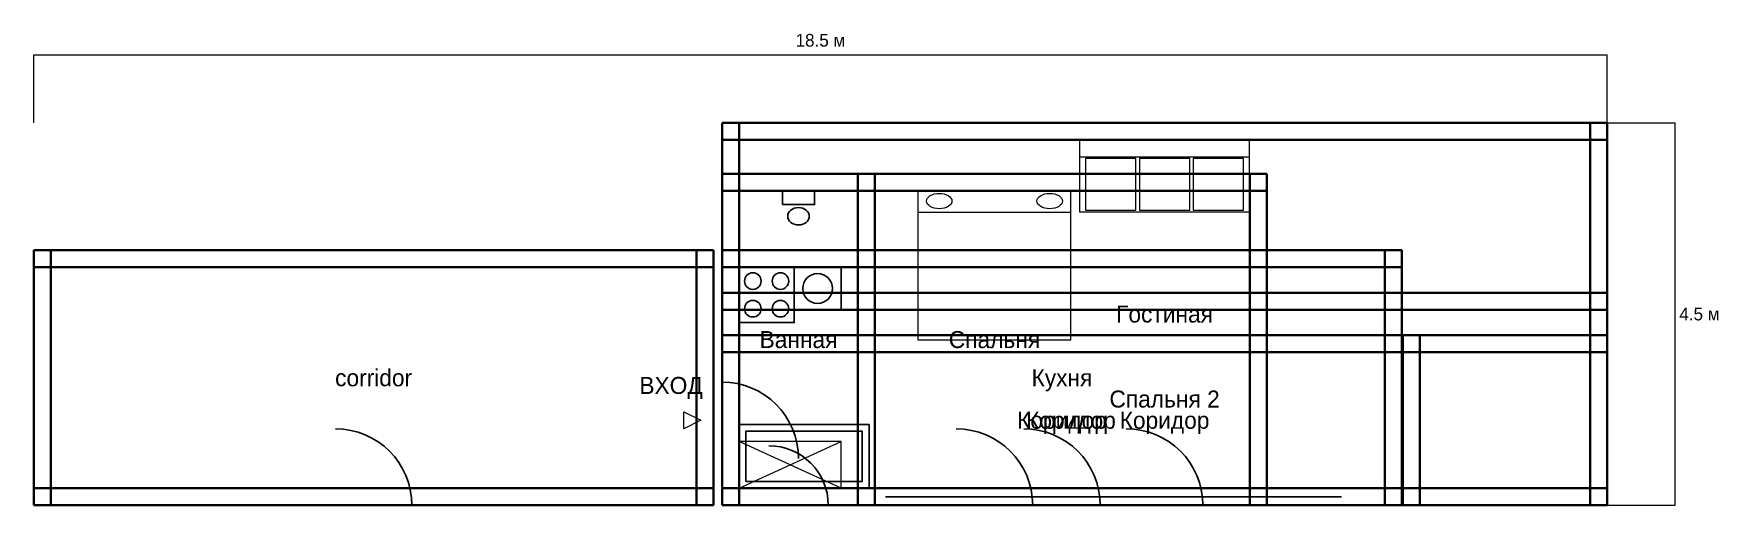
# Model space of a CAD drawing. Header units: metres. Extents: x 509 to 2492, y 120 to 675.
import ezdxf
from ezdxf.enums import TextEntityAlignment as Align

# ---------------------------------------------------------------- set-up
doc = ezdxf.new("R2010")
doc.units = ezdxf.units.M
for name, color, linetype, lineweight in [('Двери', 7, 'Continuous', 25), ('Мебель', 7, 'Continuous', 18), ('Окна', 7, 'Continuous', 25), ('Размеры', 1, 'Continuous', 13), ('Стены', 7, 'Continuous', 35), ('Текст', 7, 'Continuous', 13)]:
    doc.layers.add(name, color=color, linetype=linetype, lineweight=lineweight)

msp = doc.modelspace()

# ---------------------------------------------------------------- linework, layer by layer
at = {"layer": 'Двери'}
for p, q in [((1319.2, 175), (1319.2, 265)), ((864.2, 120), (954.2, 120)), ((1374.2, 120), (1444.2, 120)), ((1594.8, 120), (1684.8, 120)), ((1674.2, 120), (1764.2, 120)), ((1794.95, 120), (1884.95, 120)), ((1794.95, 120), (1884.95, 120))]:
    msp.add_line(p, q, dxfattribs=at)
for centre, radius in [((1319.2, 175), 90), ((864.2, 120), 90), ((1594.8, 120), 90), ((1674.2, 120), 90), ((1794.95, 120), 90), ((1794.95, 120), 90), ((1374.2, 120), 70)]:
    msp.add_arc(centre, radius, 0, 90, dxfattribs=at)
at = {"layer": 'Мебель'}
for p, q in [((1739.95, 530), (1939.95, 530)), ((1549.8, 464.9), (1729.8, 464.9)), ((1339.2, 140), (1459.2, 195)), ((1459.2, 140), (1339.2, 195))]:
    msp.add_line(p, q, dxfattribs=at)
for points in [[(1739.95, 465), (1939.95, 465), (1939.95, 550), (1739.95, 550), (1739.95, 465)], [(1746.95, 467), (1806.283, 467), (1806.283, 528), (1746.95, 528), (1746.95, 467)], [(1810.283, 467), (1869.617, 467), (1869.617, 528), (1810.283, 528), (1810.283, 467)], [(1873.617, 467), (1932.95, 467), (1932.95, 528), (1873.617, 528), (1873.617, 467)], [(1549.8, 314.445), (1729.8, 314.445), (1729.8, 489.9), (1549.8, 489.9), (1549.8, 314.445)], [(1339.2, 140), (1459.2, 140), (1459.2, 195), (1339.2, 195), (1339.2, 140)]]:
    msp.add_lwpolyline(points, dxfattribs=at)
for centre in [(1574.8, 477.9), (1704.8, 477.9)]:
    msp.add_ellipse(centre, major_axis=(15, 0), ratio=0.6, dxfattribs=at)
at = {"layer": 'Окна'}
for p, q in [((1511.56, 140), (1768.04, 140)), ((1559.2, 140), (1879.2, 140)), ((1631.65, 140), (2048.25, 140)), ((1631.65, 140), (2048.25, 140)), ((1511.56, 130), (1768.04, 130)), ((1511.56, 120), (1768.04, 120)), ((1559.2, 130), (1879.2, 130)), ((1559.2, 120), (1879.2, 120)), ((1631.65, 130), (2048.25, 130)), ((1631.65, 130), (2048.25, 130)), ((1631.65, 120), (2048.25, 120)), ((1631.65, 120), (2048.25, 120))]:
    msp.add_line(p, q, dxfattribs=at)
at = {"layer": 'Размеры', "color": 1}
for p, q in [((509.2, 650), (2360.7, 650)), ((509.2, 570), (509.2, 650)), ((2360.7, 570), (2360.7, 650)), ((2360.7, 570), (2440.7, 570)), ((2440.7, 120), (2440.7, 570)), ((2360.7, 120), (2440.7, 120))]:
    msp.add_line(p, q, dxfattribs=at)
at = {"layer": 'Сантехника'}
for points in [[(1390.2, 473.8), (1428.2, 473.8), (1428.2, 489.9), (1390.2, 489.9), (1390.2, 473.8)], [(1339.2, 335), (1404.2, 335), (1404.2, 400), (1339.2, 400), (1339.2, 335)], [(1404.2, 350), (1459.2, 350), (1459.2, 400), (1404.2, 400), (1404.2, 350)], [(1339.2, 140), (1492.2, 140), (1492.2, 215), (1339.2, 215), (1339.2, 140)], [(1347.2, 148), (1484.2, 148), (1484.2, 207), (1347.2, 207), (1347.2, 148)]]:
    msp.add_lwpolyline(points, dxfattribs=at)
for centre, radius in [((1355.45, 383.75), 9.75), ((1387.95, 383.75), 9.75), ((1431.7, 375), 17.5), ((1355.45, 351.25), 9.75), ((1387.95, 351.25), 9.75)]:
    msp.add_circle(centre, radius, dxfattribs=at)
msp.add_ellipse((1409.2, 460), major_axis=(12.667, 0), ratio=0.8, dxfattribs=at)
at = {"layer": 'Стены'}
for p, q in [((2360.7, 570), (1319.2, 570)), ((1319.2, 570), (1319.2, 120)), ((1339.2, 570), (1339.2, 120)), ((2340.7, 120), (2340.7, 570)), ((2360.7, 120), (2360.7, 570)), ((2360.7, 550), (1319.2, 550)), ((1499.2, 509.9), (1319.2, 509.9)), ((1319.2, 509.9), (1319.2, 120)), ((1960.4, 509.9), (1319.2, 509.9)), ((1319.2, 509.9), (1319.2, 120)), ((1339.2, 509.9), (1339.2, 120)), ((1339.2, 509.9), (1339.2, 120)), ((1479.2, 120), (1479.2, 509.9)), ((1499.2, 120), (1499.2, 509.9)), ((1940.4, 120), (1940.4, 509.9)), ((1960.4, 120), (1960.4, 509.9)), ((1499.2, 489.9), (1319.2, 489.9)), ((1960.4, 489.9), (1319.2, 489.9)), ((1309.2, 420), (509.2, 420)), ((509.2, 420), (509.2, 120)), ((529.2, 420), (529.2, 120)), ((1289.2, 120), (1289.2, 420)), ((1309.2, 120), (1309.2, 420)), ((2119.2, 420), (1319.2, 420)), ((1319.2, 420), (1319.2, 120)), ((1339.2, 420), (1339.2, 120)), ((2099.2, 120), (2099.2, 420)), ((2119.2, 120), (2119.2, 420)), ((1309.2, 400), (509.2, 400)), ((2119.2, 400), (1319.2, 400)), ((2360.7, 370), (1319.2, 370)), ((1319.2, 370), (1319.2, 120)), ((1339.2, 370), (1339.2, 120)), ((2340.7, 120), (2340.7, 370)), ((2360.7, 120), (2360.7, 370)), ((2360.7, 350), (1319.2, 350)), ((2360.7, 320), (1319.2, 320)), ((1319.2, 320), (1319.2, 120)), ((2119.2, 320), (1319.2, 320)), ((1319.2, 320), (1319.2, 120)), ((2140.4, 320), (1319.2, 320)), ((1319.2, 320), (1319.2, 120)), ((2119.2, 320), (1319.2, 320)), ((1319.2, 320), (1319.2, 120)), ((1339.2, 320), (1339.2, 120)), ((1339.2, 320), (1339.2, 120)), ((1339.2, 320), (1339.2, 120)), ((1339.2, 320), (1339.2, 120)), ((2099.2, 120), (2099.2, 320)), ((2099.2, 120), (2099.2, 320)), ((2119.2, 120), (2119.2, 320)), ((2119.2, 120), (2119.2, 320)), ((2120.4, 120), (2120.4, 320)), ((2140.4, 120), (2140.4, 320)), ((2340.7, 120), (2340.7, 320)), ((2360.7, 120), (2360.7, 320)), ((2360.7, 300), (1319.2, 300)), ((2119.2, 300), (1319.2, 300)), ((2140.4, 300), (1319.2, 300)), ((2119.2, 300), (1319.2, 300)), ((509.2, 140), (1309.2, 140)), ((1319.2, 140), (2360.7, 140)), ((1319.2, 140), (2360.7, 140)), ((1319.2, 140), (2360.7, 140)), ((1319.2, 140), (2119.2, 140)), ((1319.2, 140), (2119.2, 140)), ((1319.2, 140), (1499.2, 140)), ((1319.2, 140), (1960.4, 140)), ((1319.2, 140), (2140.4, 140)), ((1319.2, 140), (2119.2, 140)), ((509.2, 120), (1309.2, 120)), ((1319.2, 120), (2360.7, 120)), ((1319.2, 120), (2360.7, 120)), ((1319.2, 120), (2360.7, 120)), ((1319.2, 120), (2119.2, 120)), ((1319.2, 120), (2119.2, 120)), ((1319.2, 120), (1499.2, 120)), ((1319.2, 120), (1960.4, 120)), ((1319.2, 120), (2140.4, 120)), ((1319.2, 120), (2119.2, 120))]:
    msp.add_line(p, q, dxfattribs=at)
at = {"layer": 'Текст', "color": 3}
msp.add_lwpolyline([(1294.2, 220), (1274.2, 210), (1274.2, 230), (1294.2, 220)], dxfattribs=at)

# ---------------------------------------------------------------- texts
at = {"layer": 'Размеры', "color": 1}
msp.add_text('18.5 м', height=15, dxfattribs=at).set_placement((1434.95, 655), align=Align.BOTTOM_CENTER)
msp.add_text('4.5 м', height=15, dxfattribs=at).set_placement((2445.7, 345), align=Align.MIDDLE_LEFT)
at = {"layer": 'Текст'}
for s, p in [('Гостиная', (1839.95, 345)), ('Ванная', (1409.2, 314.95)), ('Спальня', (1639.8, 314.95)), ('corridor', (909.2, 270)), ('Кухня', (1719.2, 270)), ('Спальня 2', (1839.95, 245)), ('Коридор', (1719.2, 220)), ('Коридор', (1719.2, 220)), ('Коридор', (1729.8, 220)), ('Коридор', (1839.95, 220))]:
    msp.add_text(s, height=20, dxfattribs=at).set_placement(p, align=Align.MIDDLE_CENTER)
at = {"layer": 'Текст', "color": 3}
msp.add_text('ВХОД', height=20, dxfattribs=at).set_placement((1259.2, 245), align=Align.BOTTOM_CENTER)

doc.saveas('drawing.dxf')
